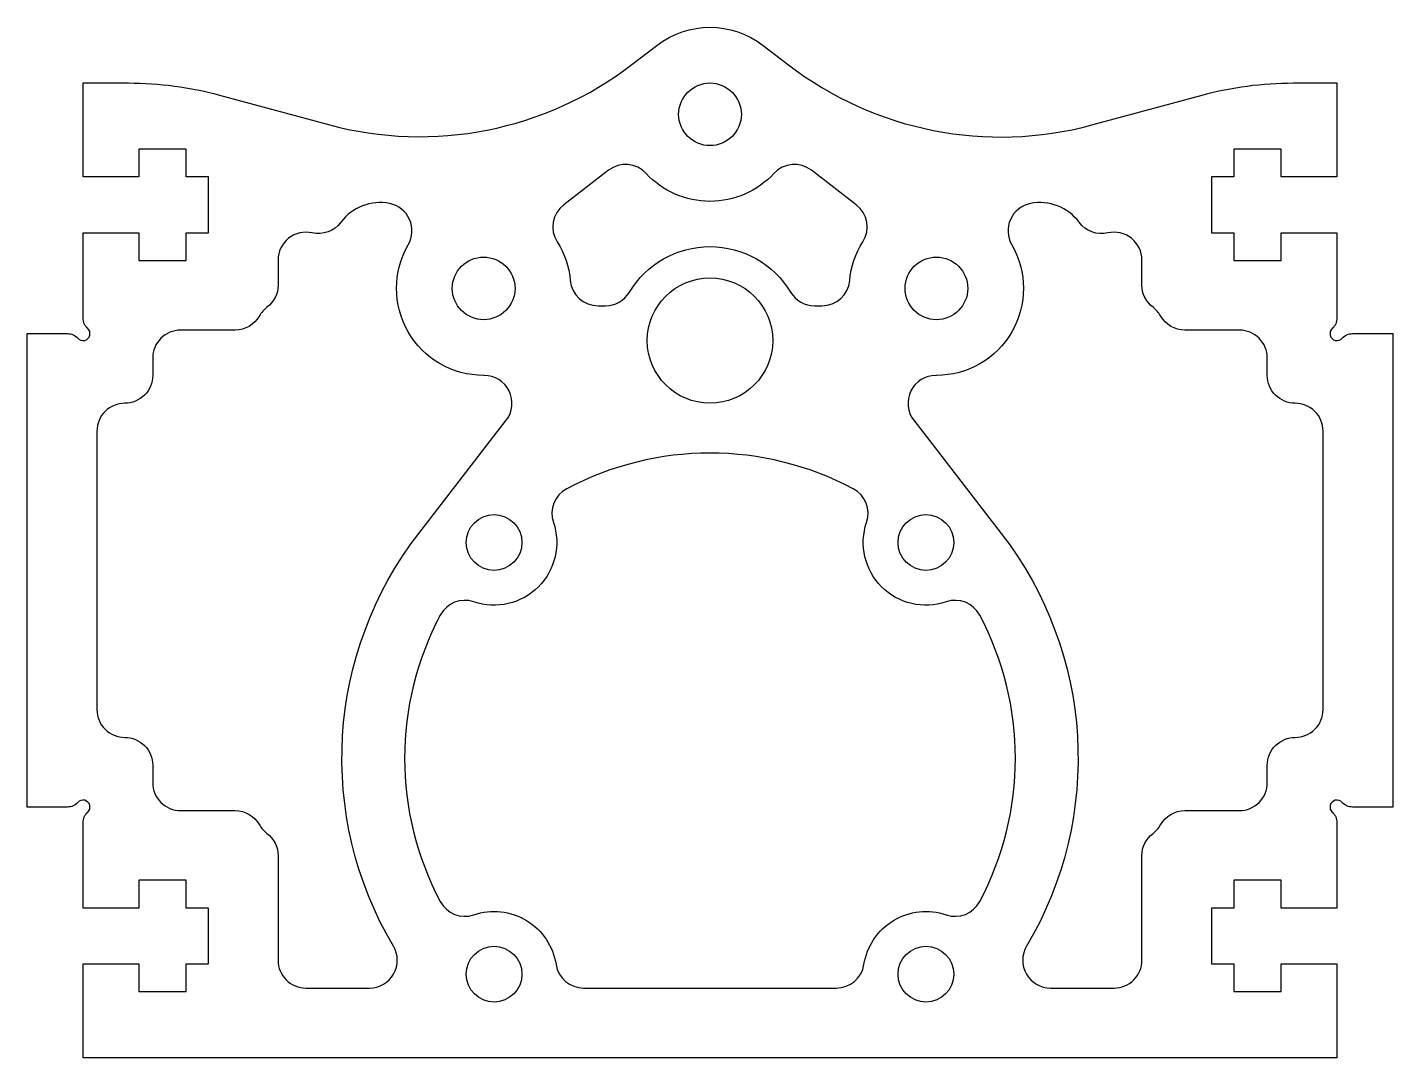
# Model space of a CAD drawing. Header units: millimetres. Extents: x -4 to 94, y 0 to 74.
import ezdxf

# ---------------------------------------------------------------- set-up
doc = ezdxf.new("R2010")
doc.units = ezdxf.units.MM
doc.layers.get('0').update_dxf_attribs({"linetype": 'CONTINUOUS'})

msp = doc.modelspace()

# ---------------------------------------------------------------- linework, layer by layer
for points in [[(90, 53.118, -0.213422), (89.667, 52.373, 1.05728), (90.373, 51.667, -0.213422), (91.118, 52), (94, 52), (94, 18), (91.118, 18, -0.213422), (90.373, 18.333, 1.05728), (89.667, 17.627, -0.213422), (90, 16.882), (90, 10.75), (86, 10.75), (86, 12.75), (82.6, 12.75), (82.6, 10.75), (81, 10.75), (81, 6.75), (82.6, 6.75), (82.6, 4.75), (86, 4.75), (86, 6.75), (90, 6.75), (90, 0), (0, 0), (0, 6.75), (4, 6.75), (4, 4.75), (7.4, 4.75), (7.4, 6.75), (9, 6.75), (9, 10.75), (7.4, 10.75), (7.4, 12.75), (4, 12.75), (4, 10.75), (0, 10.75), (0, 16.882, -0.213422), (0.333, 17.627, 1.05728), (-0.373, 18.333, -0.213422), (-1.118, 18), (-4, 18), (-4, 52), (-1.118, 52, -0.213422), (-0.373, 51.667, 1.05728), (0.333, 52.373, -0.213422), (0, 53.118), (0, 59.25), (4, 59.25), (4, 57.25), (7.4, 57.25), (7.4, 59.25), (9, 59.25), (9, 63.25), (7.4, 63.25), (7.4, 65.25), (4, 65.25), (4, 63.25), (0, 63.25), (0, 70), (3.258, 70, -0.066219), (9.793, 69.131), (17.62, 67.011, 0.234192), (39.398, 71.326), (41.189, 72.704, -0.340122), (48.811, 72.704), (50.632, 71.303, 0.234192), (72.41, 66.988), (80.323, 69.131, -0.066219), (86.858, 70), (90, 70), (90, 63.25), (86, 63.25), (86, 65.25), (82.6, 65.25), (82.6, 63.25), (81, 63.25), (81, 59.25), (82.6, 59.25), (82.6, 57.25), (86, 57.25), (86, 59.25), (90, 59.25)], [(39.211, 54.971, -0.566352), (50.789, 54.971, 0.263513), (52.504, 54), (53.034, 54, 0.387795), (55.026, 55.818, -0.118963), (55.97, 58.595, 0.387795), (55.5, 61.25), (52.274, 63.731, 0.387795), (49.587, 63.505, -0.43705), (40.413, 63.505, 0.387795), (37.726, 63.731), (34.5, 61.25, 0.387795), (34.03, 58.595, -0.118963), (34.974, 55.818, 0.387795), (36.966, 54), (37.496, 54, 0.263513)], [(13.2, 16.11, -0.236068), (14, 14.51), (14, 7, 0.414214), (16, 5), (20.557, 5, 0.581298), (22.277, 8.02, -0.307465), (24.092, 37.651), (30.369, 45.777, 0.622966), (28.786, 49), (28.75, 49, -0.577821), (23.342, 58.383, 0.513619), (22.004, 61.346, 0.290808), (18.502, 59.995, -0.298272), (16.447, 59.235, 0.481865), (14, 57.285), (14, 55.49, -0.236068), (13.2, 53.89, 0.104205), (12.656, 53.27, -0.271067), (10.913, 52.25), (7, 52.25, 0.414214), (5, 50.25), (5, 49, -0.414214), (3, 47, 0.414214), (1, 45), (1, 25, 0.414214), (3, 23, -0.414214), (5, 21), (5, 19.75, 0.414214), (7, 17.75), (10.913, 17.75, -0.271067), (12.656, 16.73, 0.104205)], [(76.8, 53.89, -0.236068), (76, 55.49), (76, 57.282, 0.481707), (73.554, 59.232, -0.298299), (71.499, 59.993, 0.290975), (67.996, 61.346, 0.513619), (66.658, 58.383, -0.577821), (61.25, 49), (61.214, 49, 0.622966), (59.631, 45.777), (65.908, 37.651, -0.307465), (67.723, 8.02, 0.581298), (69.443, 5), (74, 5, 0.414214), (76, 7), (76, 14.51, -0.236068), (76.8, 16.11, 0.104205), (77.344, 16.73, -0.271067), (79.087, 17.75), (83, 17.75, 0.414214), (85, 19.75), (85, 21, -0.414214), (87, 23, 0.414214), (89, 25), (89, 45, 0.414214), (87, 47, -0.414214), (85, 49), (85, 50.25, 0.414214), (83, 52.25), (79.087, 52.25, -0.271067), (77.344, 53.27, 0.104205)], [(61.948, 32.739, -0.622124), (56.239, 38.448, 0.367898), (55.284, 40.858, 0.249138), (34.716, 40.858, 0.367898), (33.761, 38.448, -0.622124), (28.052, 32.739, 0.367898), (25.642, 31.784, 0.249138), (25.642, 11.216, 0.367898), (28.052, 10.261, -0.465912), (33.947, 6.692, 0.369674), (35.923, 5), (54.077, 5, 0.369674), (56.053, 6.692, -0.465912), (61.948, 10.261, 0.367898), (64.358, 11.216, 0.249138), (64.358, 31.784, 0.367898)]]:
    msp.add_lwpolyline(points, format="xyb", close=True)
for centre, radius in [((45, 67.75), 2.25), ((28.754, 55.25), 2.25), ((61.25, 55.25), 2.25), ((45, 51.5), 4.5), ((29.5, 37), 2), ((60.5, 37), 2), ((29.5, 6), 2), ((60.5, 6), 2)]:
    msp.add_circle(centre, radius)

doc.saveas('drawing.dxf')
